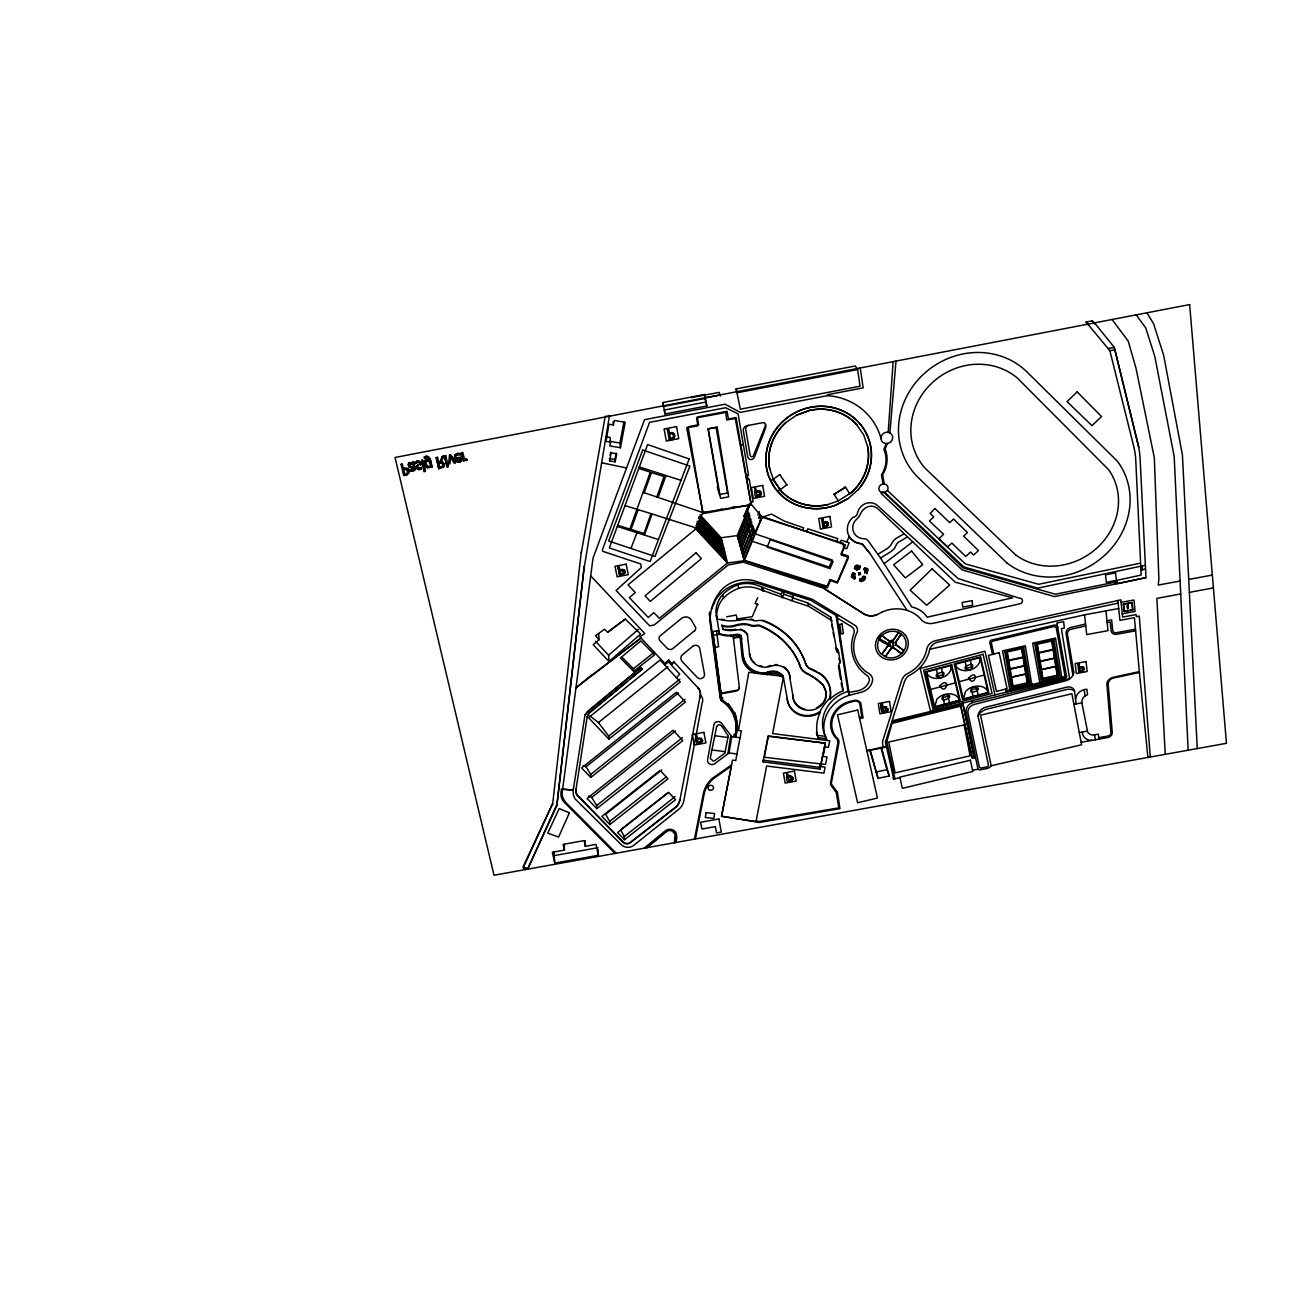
<?xml version="1.0" encoding="UTF-8"?>
<svg xmlns="http://www.w3.org/2000/svg" width="1291" height="1291" viewBox="0 0 1291 1291"><rect width="100%" height="100%" fill="white"/><g stroke="black" fill="none" stroke-linecap="round" stroke-linejoin="round"><path stroke-width="1.5" d="M1084.15 668.544L1082.859 671.046L1078.889 672.337L1083.456 670.965L1084.037 668.028M556.841 805.713L584.258 566.168L556.841 805.713L527.616 869.166L556.857 804.567M598.136 849.591L598.362 855.271L554.775 863.13L554 851.899M525.582 868.327L525.55 869.553L523.145 867.891L552.564 803.744L523.194 866.664L525.582 868.327L527.664 867.939M695.413 838.956L704.095 794.433A30.161 27.224 -9.4 0 1 713.988 778.312L731.416 766.047L721.54 816.267L756.042 821.705L766.596 766.031L823.916 773.131L825.11 767.161L820.979 766.644L821.528 763.917L825.53 764.417L827.047 756.946L823.045 756.445L824.997 746.827L828.451 747.263L829.774 740.808L772.631 733.578L783.427 677.081A12.975 11.926 -13.9 0 0 767.612 672.901L767.161 673.111A5.826 5.39 -13.9 0 1 764.772 673.644L763.094 673.676A21.866 20.236 -14.4 0 1 743.261 655.909L743.083 655.166A21.834 20.22 -14.4 0 0 762.9 672.918L764.562 672.885A5.826 5.374 -13.9 0 0 766.951 672.369L767.403 672.143A12.958 11.909 -13.9 0 1 783.217 676.339L787.349 699.302A21.221 19.413 -15.4 0 0 816.703 714.343L820.205 712.422L820.447 710.728A55.239 49.929 -17.2 0 1 828.693 699.335L829.532 698.447M413.927 470.731L414.411 470.327A2.179 2.082 19.4 0 0 415.137 469.069L415.056 467.6M1076.081 703.918L1074.564 691.072A6.762 5.987 -25.2 0 0 1067.318 687.054L985.856 707.161A9.812 8.763 -22.1 0 0 978.013 715.811L988.357 764.692A1.807 1.598 -20.5 0 1 986.857 766.886L981.16 767.919A1.759 1.565 -20.3 0 1 979.223 766.338L967.814 712.277A8.182 7.326 -21.8 0 1 974.253 704.45L1066.011 680.68A10.021 8.908 -25.8 0 0 1073.87 672.692L1067.383 634.204A4.486 4.002 -27.5 0 1 1071.078 629.266L1085.747 625.893M408.392 464.373L408.424 465.583M407.746 472.248L407.117 469.859M413.846 467.891L413.604 469.359M823.529 701.739A16.831 15.395 -15.5 0 0 825.643 697.108L826.046 691.782L823.368 685.214A60.677 55.4 -13.1 0 0 806.585 673.014A14.814 13.636 -16.8 0 1 799.274 663.719L799.5 664.462A14.83 13.636 -16.8 0 0 806.827 673.773A60.742 55.448 -13.1 0 1 823.626 685.973L826.305 692.541L825.901 697.882A16.848 15.411 -15.5 0 1 807.682 710.276A16.848 15.411 -15.5 0 1 792.9 695.655L792.674 694.881A16.831 15.395 -15.5 0 0 804.826 709.114M888.192 432.307L893.146 361.625M700.448 694.268L699.916 697.882L700.368 695.349M409.102 472.619L409.069 470.876M455.271 462.614L453.964 462.969L450.543 456.836L449.962 463.743L448.623 464.002L449.526 455.061L450.624 454.835C459.515 472.151 454.545 456.385 449.526 455.061M860.242 367.967L863.146 387.865L827.499 394.707L827.628 395.627A63.679 60.29 -28.2 0 1 880.914 438.165L881.14 439.585A5.971 5.6 -32.5 0 0 885.19 443.475L888.224 443.362A5.971 5.6 -32.5 0 0 889.886 432.856L896.002 361.077M426.095 462.84L426.224 461.775M552.548 804.906L581.305 551.806L581.337 552.677L605.189 416.315L609.594 416.186M827.628 395.627L740.324 412.378L725.026 404.212L644.532 419.672L593.021 558.164L562.021 793.836A18.332 16.654 -1.5 0 0 562.586 796.595L562.876 797.483A18.332 16.654 -1.5 0 0 567.152 803.809L616.21 853.222M675.79 842.49C677.339 838.004 677.743 830.871 671.836 829.548A7.052 6.342 -5.8 0 0 664.655 831.323L644.177 848.171M674.37 842.733L675.161 834.051L671.836 830.791A5.519 4.954 -5.8 0 0 665.882 832.082L647.065 847.654M675.048 842.62L676.081 834.696L672.95 830.629A6.277 5.632 -5.8 0 0 667.415 830.468L645.839 847.88M699.851 697.479L679.808 800.436A13.83 12.539 -6 0 1 675.064 808.005L630.476 842.684A5.116 4.599 -3.7 0 1 623.15 842.394L577.19 795.337A9.731 8.843 -1.8 0 1 575.964 789.656L587.211 716.828L589.019 712.906L627.039 681.583M587.211 716.828L589.035 713.31L642.256 669.061L640.82 667.544L587.615 711.373L585.001 715.101L573.204 790.237M727.85 753.799L730.851 735.467M465.648 460.322C468.601 460.968 466.519 457.821 464.534 458.757M584.29 567.072L609.513 415.476M729.028 752.895L731.755 736.645L721.621 723.412A4.147 3.792 -9.8 0 0 713.907 724.816L707.565 759.947A4.599 4.196 -8.9 0 0 708.339 762.9L708.888 763.481A4.599 4.196 -8.9 0 0 714.391 763.982L729.028 752.895L736.935 754.025L741.373 730.851L738.42 730.48L748.812 672.272L783.217 676.339M464.227 459.725L465.631 460.451M791.754 778.634L791.609 779.635M454.561 456.578L454.722 455.658M461.436 452.77L462.662 452.528L461.403 452.883L463.275 461.194L464.534 460.839L464.244 459.596M625.054 572.268L622.762 574.931M624.973 573.107L624.989 571.574M459.564 453.399L457.466 453.431M458.547 454.61L460.484 455.174L460.161 453.544M460.096 458.434L456.207 459.176L456.594 460.064M736.935 754.025L735.757 760.528L732.465 760.141L721.54 816.267L756.042 821.705A6.132 5.503 -10.3 0 0 760.141 822.319L839.973 808.634L837.391 792.061L832.453 785.525A4.357 3.921 -14.4 0 1 831.452 782.653L838.843 743.164A6.988 6.326 -15.2 0 0 837.633 738.323L836.31 737.339A24.206 21.931 -16.8 0 1 851.479 701.884L854.109 701.191A5.116 4.648 -17.3 0 1 859.709 703.208L861.823 716.779L859.322 717.231M461.226 457.885L461.081 457.014L455.981 457.998M610.546 442.135L609.836 445.944L620.438 447.751L625.247 422.318L614.371 420.463L613.354 424.965L608.916 424.287L606.044 441.457L610.546 442.135L610.11 437.455L605.657 436.778M610.062 455.32L610.659 452.124M609.675 460.871L611.176 452.834L616.727 453.786L615.194 461.823L609.675 460.871L609.465 458.531L614.968 459.467L615.194 461.823M886.627 709.243C882.334 711.793 885.642 712.18 886.61 708.824M620.438 447.751L619.922 443.023L623.956 421.673M614.968 459.467L616.194 453.06M763.126 761.9L768.097 735.918L825.207 743.18L819.946 769.081L763.126 761.9L762.707 760.141L819.414 767.306L819.946 769.081M829.968 698.899L830.452 696.446A27.014 24.723 -15.2 0 0 817.074 672.321L808.892 668.351A11.506 10.586 -17 0 1 805.632 663.735L804.567 660.508A76.621 70.65 -11.5 0 0 765.515 621.278L762.82 620.277M694.477 839.118L703.288 793.884A31.194 28.16 -9.4 0 1 711.825 778.699L731.626 764.853M408.359 464.486L408.489 463.872A2.292 2.179 19.9 0 1 409.247 462.759M460.209 459.322L459.596 460.758M448.09 465.438L446.67 465.825L446.993 467.261L448.429 466.874L448.09 465.438L446.686 465.712M761.303 494.631L761.351 493.791M416.315 466.987L416.493 466.18M446.428 464.421L444.572 455.997L445.815 455.771L447.67 464.179L446.428 464.421L444.54 456.126L445.815 455.771M819.414 767.306L820.156 763.61M442.184 456.465L443.862 456.143L442.151 456.578L440.053 461.581L438.569 461.871L437.584 457.353L436.261 457.708L438.795 468.762L443.684 467.1A2.792 2.679 17 0 0 444.362 465.293L443.862 463.388A3.292 3.163 17.2 0 0 442.442 461.968M438.795 468.762L436.293 457.595M828.402 524.549L827.16 526.502L823.029 527.809L827.241 526.712L828.37 523.856M440.053 461.581L438.569 461.871M793.045 778.683C791.286 783.056 783.476 783.782 792.916 779.264M437.584 457.353L436.261 457.708M430.403 459.709L432.082 467.181L430.129 458.741M1118.151 603.091L937.895 642.111A10.425 9.457 -22.7 0 0 929.73 649.244L929.488 650.325A37.165 33.969 -21.2 0 1 910.784 674.596L907.589 676.532A17.138 15.508 -20.7 0 0 904.055 682.81L885.432 742.051L886.739 741.809L892.759 720.652L962.989 703.563L974.479 757.882L972.317 758.075L971.833 757.059L960.472 705.096L892.468 722.169M430.758 467.052L427.837 467.923L425.691 465.954M432.098 467.052L430.936 467.277M887.901 710.163L887.934 709.292M420.769 464.712L420.705 462.549M420.963 463.905L420.366 465.26M425.062 469.859L423.626 470.247L423.964 471.683L425.368 471.425L425.062 469.859L423.658 470.118M422.722 460.209C429.532 480.914 418.865 457.272 422.706 460.322M421.512 467.229L420.914 469.343M418.913 462.243L418.349 462.259M408.731 466.245C408.779 469.117 416.815 467.068 411.894 467.907M416.945 462.581C413.701 463.759 415.218 464.486 417.719 462.194M413.733 461.936L412.474 462.291L413.733 461.936L415.137 468.439M412.684 471.102L410.36 471.167L413.959 470.602M412.426 469.763L410.054 469.617L410.36 471.167M405.777 473.668L404.696 473.878M404.47 468.02L403.373 468.23M895.728 644.903L904.007 650.712L895.857 644.451M895.922 645.322L895.567 642.45M402.356 464.227L401.065 464.486L402.356 464.227L403.341 468.343M425.062 461L424.82 463.356M407.778 472.135L407.375 473.039M409.86 464.163L409.941 465.97M840.231 542.462L841.119 540.219L849.107 542.769L846.718 548.772L843.556 547.674L843.265 543.446L762.142 517.223L750.926 503.845M711.502 609.062L716.102 599.04A37.068 34.583 -14.5 0 1 761.98 584.791L811.087 600.476L836.939 615.985L839.053 615.597M409.134 472.506L406.907 474.846M747.005 509.38L743.923 516.448L744.923 516.787L752.233 541.284L829.112 567.088L832.34 560.036L754.412 533.603L747.005 509.38L749.506 504.103L747.053 509.38L747.828 509.655M743.923 516.448L749.571 504.119L746.86 509.8L754.412 533.603M650.987 513.624L644.015 533.457L631.041 529.455L638.157 509.655M656.829 497.019L664.026 476.492L651.471 472.571L644.241 492.726M644.435 535.087L652.084 513.979L694.284 527.357L727.462 562.989L744.245 560.714L827.176 587.857L830.565 580.498L837.407 583.064L848.526 557.486L841.103 554.872L845.411 544.931L761.851 516.352L759.85 521.193M658.071 497.438L665.962 475.637M806.681 531.618L807.843 528.81L837.827 538.67L836.746 541.332M853.884 573.285L853.044 576.351L855.062 577.593M855.449 568.992L856.853 566.668L860.064 567.378M864.583 576.512L863.776 578.707A1.614 1.501 -22.7 0 1 861.888 579.788L860.145 579.223M866.067 572.494L866.777 569.896L864.341 568.75M630.976 548.449L636.947 532.699M851.431 576.819L852.528 573.962L854.932 574.689M856.53 570.541L858.596 569.057M854.464 579.433L854.82 577.739A2.195 2.033 -22.6 0 1 854.497 575.786L854.497 575.786M461.307 460.177L461.048 460.887A2.469 2.388 15.7 0 1 459.757 462.049M864.147 569.864L864.55 568.669M864.647 573.091L865.051 572.026M864.357 577.335L863.55 579.449A1.63 1.517 -22.7 0 1 861.646 580.498M864.405 579.982L865.309 577.626L863.146 576.964L859.532 580.966L861.581 581.579M866.81 573.753L867.794 570.202L864.583 568.75M455.933 456.256L456.772 454.932M824.675 585.485L823.577 588.244L863.614 613.79A14.104 13.007 -22 0 0 877.267 614.597L882.302 611.934M843.588 547.755L841.183 553.694L848.445 556.082L837.262 582.08L829.968 579.481L827.144 586.259L744.407 560.326L744.149 559.39M454.706 455.788L455.013 454.965M802.599 530.311L803.631 527.841L784.186 521.064L771.518 514.076L762.142 517.223L744.245 560.714L737.258 535.571L749.183 506.314M744.923 516.787L749.296 506.056M737.919 537.976L747.812 513.77M738.162 538.847L748.812 512.817L749.587 515.383L738.904 541.51M739.146 542.381L749.845 516.239M739.904 545.076L750.652 518.821M740.146 545.964L750.91 519.692M740.905 548.691L751.717 522.306L741.147 549.595M742.164 553.258L753.073 526.712M757.865 514.996L759.237 511.656M742.938 556.034L753.896 529.391M758.721 517.643L760.092 514.286L761.238 517.82M743.196 556.97L754.17 530.294L752.831 525.921L741.922 552.338M758.995 518.53L760.383 515.174M743.987 559.778L754.993 533.005L755.267 533.893M782.733 590.794L783.847 594.263L782.362 597.862L781.249 594.376L782.733 590.794L791.964 593.892L793.11 597.378L791.754 600.654L758.398 588.809A30.113 28.095 -14.5 0 0 741.212 587.566L738.775 588.309A38.488 35.858 -14.6 0 0 723.476 598.169L722.056 599.782A30.113 28.095 -14.5 0 0 716.666 615.355L716.957 619.099L719.975 619.551A45.379 42.668 -14.9 0 0 739.662 620.051A33.582 31.129 -13.2 0 1 750.7 619.745L752.056 619.954A9.279 8.65 -15.3 0 0 757.769 620.681L758.301 620.568A8.295 7.714 -14.9 0 1 761.674 620.487L765.724 621.988A76.685 70.715 -11.5 0 1 804.809 661.25M886.255 443.571L883.883 449.333A28.967 27.24 -29.6 0 1 881.495 474.927L883.044 483.947A4.664 4.357 -28.8 0 0 881.495 492.468L885.013 492.42L887.611 489.983A4.664 4.357 -28.8 0 0 884.254 483.931L882.608 474.717A30.226 28.434 -29.7 0 0 885.126 449.09L887.433 443.491M700.012 514.77L721.12 537.766L727.462 562.989L659.411 618.292L653.762 612.644L648.292 617.485L629.362 597.652L635.35 592.553L628.023 584.855L695.978 528.842L702.724 512.543L688.071 426.756L698.657 424.723L697.285 417.009L727.075 411.296L728.414 419.01L736.08 417.542L751.201 504.716L703.175 513.608L702.756 511.639M820.205 712.422L818.784 715.747A42.442 38.44 -16.9 0 0 818.575 739.388L817.316 735.321A42.248 38.294 -16.9 0 1 816.428 732.287M443.862 456.143L441.474 461.629L442.41 462.081M759.979 494.146L759.624 495.002M736.983 618.986L752.314 616.646L757.672 603.946M757.801 604.43L755.106 603.43L757.688 597.701M827.047 524.888L825.982 525.921M754.267 534.054L762.142 517.223M791.69 779.006L788.769 780.716L791.286 779.619M879.123 638.803C902.748 649.567 870.957 641.627 881.608 635.446L889.741 641.369L892.92 640.772L898.681 632.283L892.92 640.772M903.829 650.293C900.94 658.83 896.39 645.936 891.145 648.13L885.336 656.667L891.323 648.55L893.485 648.147M887.788 709.889C884.157 715.779 879.3 710.744 881.107 703.724L882.463 703.773L881.107 703.724M425.029 461.129L425.74 460.048M416.46 466.293L418.171 464.76M442.555 466.325L442.506 463.647M413.798 468.988L411.361 469.924M640.82 667.544L587.631 711.777L585.001 715.101M454.981 455.077L455.981 453.899M882.85 652.859L887.788 645.952L881.866 654.247M901.392 634.026L895.454 642.418L901.392 634.026L898.681 632.283M623.553 572.946L620.713 574.317L620.003 570.59L622.52 570.396L623.731 572.01M624.683 573.414L619.68 575.544L617.921 566.539L619.147 566.313L619.825 569.815L623.811 570.009M759.818 494.501L756.897 495.663L758.914 495.195M760.964 494.969L755.88 497.132L760.56 495.454M676.5 677.84L679.663 674.063L668.448 661.88L664.655 664.93M421.027 467.713L420.543 468.117M781.249 594.376L757.414 585.356A29.951 27.966 -14.6 0 0 740.308 584.129L737.887 584.855A38.294 35.696 -14.7 0 0 722.653 594.683L721.249 596.281A29.951 27.966 -14.6 0 0 715.892 611.789L719.377 633.574A27.692 25.901 -13.6 0 0 735.773 634.462A6.148 5.713 -13.1 0 1 741.018 635.511L741.518 638.303M887.514 710.405L882.398 712.261M418.074 466.454L417.703 467.697M425.32 460.58L426.224 459.741M459.886 460.387L457.208 460.597M409.828 464.276L412.975 464.211L413.491 466.632L412.345 466.713M838.698 652.617L837.036 651.826L835.68 648.114L837.326 648.905L838.698 652.617L840.28 662.59L838.892 663.881L843.152 690.669A42.442 38.44 -16.9 0 0 829.935 699.093L830.178 695.688A26.982 24.707 -15.2 0 0 819.252 672.918M847.784 498.923L858.079 489.676A53.399 50.559 -28.1 0 0 859.822 423.658A53.399 50.559 -28.1 0 0 793.029 413.814A53.399 50.559 -28.1 0 0 768.79 476.54L774.971 488.127L784.089 497.632A53.399 50.559 -28.1 0 0 835.455 505.168L847.735 498.81L835.503 505.281A53.415 50.559 -28.1 0 1 765.886 458.547A53.415 50.559 -28.1 0 1 838.069 409.102A53.415 50.559 -28.1 0 1 858.128 489.789M609.013 661.492L593.198 644.725L599.024 639.787L595.554 635.705L604.527 629.201L607.658 632.3L625.28 619.099L640.643 634.042L609.013 661.492L608.61 655.215L638.48 629.266M630.089 679.082L642.256 669.061M590.697 575.834L644.774 633.542L639.852 636.818L664.833 663.429L668.722 659.798M674.047 661.993L672.256 663.897L674.047 661.993L697.818 687.683A11.393 10.522 -8.7 0 1 700.045 691.443M589.874 715.876L598.459 722.557L667.883 666.737M608.868 739.13L588.535 717.651L660.072 660.008L680.292 681.955L608.868 739.13L608.69 736.177L679.873 679.179M591.681 674.886L575.915 687.877L641.143 637.867L591.698 675.274M583.064 765.547L586.049 766.773L678.501 692.928M590.794 777.456L581.644 767.919L676.355 692.234L685.424 702.062L590.794 777.456L590.681 774.439L684.988 699.27M588.551 796.095L591.73 797.467L675.58 730.948M596.829 808.634L587.05 798.484L673.063 730.206L682.794 740.631L596.829 808.634L596.716 805.519L682.358 737.71M633.671 671.368L620.406 658.007L640.852 640.836L654.602 654.811L633.671 671.368L633.429 668.738L654.279 652.245M661.815 769.904L605.592 814.266L609.691 821.415L609.852 824.578L668.012 778.796L660.121 770.404L601.929 816.348L609.852 824.578M609.691 821.415L666.075 776.988M668.189 792.496L620.632 829.839L624.279 836.52L624.489 839.715L675.564 799.71L668.657 792.4L617.566 832.517L624.489 839.715M624.279 836.52L675.177 796.628M575.964 789.656L575.947 789.204A9.731 8.843 -1.8 0 0 577.174 794.901L623.117 841.942A5.116 4.599 -3.7 0 0 630.444 842.216L674.999 807.553A13.83 12.523 -6 0 0 679.76 800L679.808 800.436M884.125 563.667L912.753 541.833L955.243 582.193L1012.596 597.83L927.116 617.195A25.239 23.093 -22.3 0 0 911.833 607.06L880.527 558.035L868.085 540.687A5.422 5.051 -24.6 0 0 863.179 538.718A12.281 11.441 -25.6 0 1 853.093 525.017A11.506 10.731 -25.6 0 1 853.69 523.275L854.561 521.645A11.506 10.731 -25.6 0 1 856.611 519.272A15.363 14.395 -25.9 0 0 860.258 514.447A12.426 11.587 -26.5 0 1 866.939 507.137A9.731 9.085 -26.6 0 1 877.767 508.67L912.753 541.833M625.28 619.099L607.658 632.3M415.105 462.307L416.703 461.21M1075.548 699.222A10.812 9.537 -25.4 0 1 1084.166 689.62L1086.925 689.233L1087.538 694.752A7.601 6.697 -25.4 0 0 1081.874 702.869L1087.474 731.077L1079.276 732.562M827.934 504.636A50.43 47.751 -28.1 0 1 781.152 491.064L773.971 480.946L769.743 469.117A50.43 47.735 -28.1 0 1 785.816 422.56L796.741 415.056L809.183 410.473A50.43 47.735 -28.1 0 1 856.562 424.497L863.727 434.922L867.713 446.783A50.43 47.751 -28.1 0 1 851.027 492.904L849.752 493.775L845.234 486.804M786.848 484.722L780.2 489.709L773.325 479.171L771.017 480.688M781.12 490.951A50.43 47.735 -28.1 0 0 827.886 504.539L838.295 500.892L850.979 492.807A50.43 47.735 -28.1 0 0 867.665 446.686M779.861 474.523L773.325 479.171M419.22 464.195L418.139 464.873M623.295 573.252L620.713 574.317M880.527 558.035L889.031 552.822A22.496 20.914 -25.7 0 0 894.841 547.836L896.067 545.157A7.504 6.939 -26.1 0 1 900.456 541.107L907.347 537.024M877.59 554.452L886.304 549.159A15.67 14.556 -25.7 0 0 890.774 545.189L892.678 542.01A11.183 10.36 -26.1 0 1 897.519 537.589L903.797 533.877M889.564 640.949L892.743 640.368M777.747 491.032L780.151 489.612M409.634 462.533L409.215 462.872A2.292 2.179 19.9 0 0 408.456 463.985M819.946 711.631L816.461 713.552A21.205 19.397 -15.4 0 1 787.139 698.528L787.365 698.479M420.576 467.988L418.849 468.617M743.261 655.909L741.195 636.237A6.148 5.713 -13.1 0 0 735.935 635.172A27.708 25.917 -13.6 0 1 719.539 634.284L718.748 630.637L712.567 631.525L721.136 695.897L720.007 696.495L720.798 700.416A36.277 33.259 -8.7 0 1 734.418 737.048L733.853 734.337M456.756 455.045L457.74 454.545M970.396 669.851C980.466 658.168 954.114 669.254 970.396 669.851A13.927 12.587 -23.5 0 0 977.949 665.043L979.498 662.622L980.111 657.571L955.162 664.236L963.328 699.012L988.131 692.428L980.111 657.571M972.978 686.877C962.957 698.463 989.18 687.457 972.978 686.877A13.798 12.377 -22.3 0 0 965.458 691.637L963.328 699.012M877.412 614.516L877.218 614.5A14.104 13.007 -22 0 1 863.582 613.709L823.545 588.163L743.245 562.15L728.253 564.958L654.198 624.973L649.663 625.828L616.065 590.455L641.337 567.524L640.626 563.925L602.719 551.289L602.413 549.772L649.551 422.335L725.623 407.73L738.081 413.814L748.506 475.023L746.101 475.475M425.304 458.063L427.563 457.466L429.015 459.499M407.585 474.475L406.116 475.04M941.542 677.678C951.822 666.091 925.308 676.92 941.591 677.662A13.878 12.571 -22.2 0 0 949.143 672.869L950.676 670.449L951.257 665.414L926.373 672.062L934.732 706.726L959.455 700.174L951.257 665.414M944.383 694.606C934.151 706.096 960.536 695.349 944.334 694.623A13.765 12.377 -21 0 0 936.814 699.383L934.732 706.726M796.773 415.153L809.231 410.57A50.43 47.751 -28.1 0 1 856.627 424.594M467.181 460.274L466.18 460.435M410.199 463.921L411.894 463.792M882.269 611.837L887.127 610.207A33.744 30.855 -21.4 0 1 907.057 610.369A33.695 30.806 -21.4 0 1 919.482 617.631L922.226 620.745A13.491 12.329 -24.1 0 0 933.603 623.23L1019.89 603.801A3.131 2.824 -27.4 0 0 1022.456 600.428A3.131 2.824 -27.4 0 0 1019.196 598.136L958.148 578.578L876.654 504.781A12.022 11.232 -26.6 0 0 858.047 511.317L857.159 514.076A4.518 4.228 -25.9 0 1 853.109 517.271A16.121 15.024 -25.5 0 0 848.058 533.877A16.121 15.024 -25.5 0 0 862.033 543.721L869.811 553.258L907.024 610.304M420.947 469.23L418.574 469.795L416.864 468.617M428.983 466.697L430.532 465.809L428.967 461M799.5 664.462L798.839 662.622A76.831 70.811 -11.1 0 0 760.689 625.828A5.212 4.841 -14.7 0 0 756.687 625.215A11.797 11.006 -15 0 1 748.441 624.279A25.513 23.674 -13.2 0 0 735.015 625.231L734.547 625.393A21.398 20.027 -13.6 0 1 722.895 625.602L721.701 625.231L723.283 629.572A24.707 23.109 -13.7 0 0 735.902 629.976A10.586 9.844 -13.1 0 1 747.537 635.156L747.36 634.43A10.586 9.844 -13.1 0 0 743.584 630.444M799.081 663.38A76.895 70.86 -11.1 0 0 760.899 626.538A5.212 4.841 -14.7 0 0 756.881 625.925A11.813 11.022 -15 0 1 748.619 624.989A25.53 23.69 -13.2 0 0 735.192 625.957L734.708 626.103A21.431 20.043 -13.6 0 1 723.057 626.313L721.701 625.231M426.208 459.87L428.596 459.886M426.934 461.048L428.935 461.113M420.027 468.294L417.735 467.584M426.546 457.482L424.465 458.595L424.094 457.03L426.966 456.175M405.745 473.797L406.762 473.377M442.006 466.632L439.795 467.261L438.843 463.082L441.893 463.098M425.062 456.691L426.127 456.369M457.192 454.819L458.563 454.497M459.273 460.839L457.95 460.968M455.868 460.806L457.692 462.194L459.774 461.92A2.469 2.388 15.7 0 0 461.065 460.774M456.643 453.674L457.482 453.319M416.67 461.323L419.188 461.242M825.03 526.179L826.708 525.744L827.079 524.065M959.261 681.68L984.129 675.064M930.569 689.459L955.372 682.858M994.958 694.865L930.585 711.454L920.176 668.48L984.968 651.164L994.958 694.865L1064.365 678.63A2.743 2.437 -25.7 0 0 1066.576 676.468L1056.877 622.988L1063.639 621.729L1064.365 628.072L1061.38 628.62L1069.416 677.485A2.179 1.936 -25.7 0 1 1067.754 678.985L972.543 702.562A9.263 8.295 -21.8 0 0 966.201 712.648L978.029 769.242A2.485 2.195 -20.2 0 0 980.095 769.775L986.711 768.581A6.31 5.6 -20.5 0 0 991.165 765.773L1081.616 744.794L1071.901 693.767L980.547 715.149L991.165 765.773M1087.264 731.222A6.923 6.084 -24.6 0 0 1094.526 734.869L1098.383 734.095L1098.931 739.114M1010.934 688.926L1012.596 688.506M892.856 723.154L960.956 706.064L972.317 758.075M899.908 777.602L893.711 779.119L893.356 777.715L893.485 778.521L894.986 778.812L886.739 741.809M933.28 709.711L939.122 708.291M1066.511 676.032A2.017 1.791 -25.7 0 1 1064.768 677.694L1006.06 691.75L1005.947 690.782L1063.284 677.017A1.904 1.694 -25.7 0 0 1064.801 674.773L1056.538 629.395A2.921 2.614 -27.2 0 0 1053.246 626.684L993.602 640.981A2.033 1.824 -24.9 0 0 991.423 643.37L993.812 654.053M1085.553 624.053L1070.836 627.442A5.471 4.89 -27.5 0 0 1066.124 633.558L1072.918 675.354M1031.719 684.198L1009.74 689.152L1002.526 650.858L1025.296 645.758L1031.719 684.198L1031.541 683.1M929.73 649.244L1084.537 614.823L1118.7 608.529M1150.297 757.026L1139.275 616.097L1136.338 616.646L1136.128 614.581L1122.621 617.066L1120.862 599.863L935.846 640.562A11.651 10.57 -22.7 0 0 927.196 647.437L926.664 649.825A35.293 32.243 -21.1 0 1 908.202 673.256L904.991 675.128A15.944 14.443 -20.6 0 0 901.473 681.083L882.415 741.954L883.222 747.166M1145.988 577.642L1117.328 583.742L1116.973 580.353L1141.179 575.044L1135.773 460.564A79.752 72.474 -34.6 0 0 1134.143 448.106L1109.873 350.716L1086.07 322.072L1092.089 320.91L1094.558 322.879L1114.278 347.376L1138.727 447.235A120.224 109.88 -33.6 0 1 1140.227 461.016L1145.988 577.642L1054.408 596.587L962.118 569.864L881.107 493.388L883.173 491.613L963.038 567.911L1055.376 594.231L1117.118 581.741M866.89 750.926L886.546 746.989L886.207 745.924M875.766 772.083L886.901 769.71L889.241 775.956L878.041 778.344L869.65 749.781M1139.856 563.279L1038.658 584.274L965.378 563.909L887.337 490.402M866.81 750.587L886.433 746.505M665.059 413.959L662.864 402.518L704.434 394.513L706.887 405.923L665.059 413.959L664.252 410.038L705.774 402.05L706.887 405.923M736.177 388.898L855.336 365.966L857.611 369.581L860.048 386.203L740.34 409.199L736.177 388.898L736.79 392.545M705.548 398.338L663.655 406.407L662.864 402.518M737.532 392.69L857.611 369.581M405.261 469.198L403.631 469.601L404.664 474.007M424.642 468.488L423.383 468.843L421.495 460.435M406.149 474.91L403.663 475.508L401.098 464.357M667.318 429.354L668.738 429.29L669.416 433.05C676.984 429.984 676.29 441.796 669.158 439.408M1108.259 348.522L1114.278 347.376L1138.727 447.235M669.593 433.986C673.741 431.823 675.532 439.134 670.336 437.988M1109.873 350.716L1114.52 349.829M740.792 445.072L743.326 444.588M746.827 479.671L749.216 479.219L753.073 501.844L750.781 502.28M754.283 487.901C756.252 486.207 753.218 494.292 755.88 497.132M760.221 491.435L756.106 491.032L759.624 491.129M756.962 495.873L756.284 492.049L759.318 492.258M823.029 527.809L821.544 518.804L822.787 518.579L823.384 522.064L824.433 521.871M822.867 518.788L821.544 518.804M822.787 518.579L823.303 521.854L826.756 521.967M823.464 522.855L824.094 526.583L823.464 522.855L826.934 523.565M823.545 523.065L826.724 523.291M824.013 526.373L825.127 526.389M617.937 566.765L619.147 566.313M619.68 575.544L621.988 574.882M858.45 572.752L860.306 572.671L860.597 574.592L858.741 574.673M691.218 397.58L719.232 392.399L720.41 396.047M705.047 397.822L718.49 395.336M702.966 512.737L708.469 511.72M718.199 509.913L722.089 509.187M731.803 507.395L735.692 506.669M726.655 616.808L736.306 615.016L737.113 619.486M733.385 637.464L737.855 636.641A3.518 3.276 -13.1 0 1 741.647 638.819L741.696 639.029M733.482 638.157L737.984 637.318A2.033 1.888 -13.2 0 1 740.324 639.239L742.051 656.635A21.414 19.817 -14.2 0 0 758.285 673.595M1144.794 565.361L1037.786 588.163L963.764 566.91L884.819 492.468M1140.711 570.283L1144.891 569.121M1180.103 581.031L1158.237 585.065L1158.882 578.917L1154.315 457.708L1136.032 368.371L1128.237 341.114L1112.051 319.522M1188.721 579.433L1212.33 575.076M890.29 646.533L893.792 645.887L893.211 641.966L889.709 642.611L890.29 646.533L888.66 642.837M1123.428 603.962L1132.11 602.639L1132.836 609.901L1124.364 611.45L1123.428 603.962L1124.364 611.45M1123.638 604.204L1132.11 602.639M1180.716 593.957L1156.849 598.362L1165.24 754.331M1189.366 592.359L1213.411 587.921M1124.171 611.208L1132.836 609.901M1122.282 613.822L1135.112 611.45L1133.966 600.025L1121.104 602.332M1106.984 620.777L1111.648 619.922L1112.729 630.331A3.34 2.953 -28.6 0 0 1116.053 632.768L1135.467 629.201M721.04 693.138L736.725 690.249A3.115 2.872 -11.7 0 0 739.323 687.232L733.304 637.254A2.437 2.275 -12.7 0 0 730.964 635.898L730.803 635.188M1107.178 622.585L1110.212 622.036L1111.131 630.702A5.067 4.502 -28.6 0 0 1115.989 634.414L1135.612 630.815M1078.889 672.337L1077.791 663.784L1079.163 663.816L1079.502 666.914L1083.327 667.092M1079.163 663.816L1077.791 663.784M1078.986 663.558L1079.341 666.656L1083.698 667.399M1079.437 667.608C1081.051 666.802 1083.552 667.625 1082.988 669.771C1079.115 675.128 1078.937 662.606 1079.986 671.175M1079.615 667.85L1082.859 668.318M886.917 707.145L882.834 706.677L886.336 706.855M1079.809 670.917L1082.391 670.126L1082.891 668.738M883.609 711.341L882.979 707.662L885.997 707.92M859.628 718.603L863.082 717.974L860.742 702.966A6.842 6.213 -17.3 0 0 854.997 700.255L851.882 700.997A24.69 22.383 -16.8 0 0 835.616 737.839L836.713 738.759A8.295 7.52 -15.1 0 1 837.746 743.358L830.662 782.346A6.584 5.922 -14.4 0 0 830.888 785.235L836.245 792.496L838.843 807.843L759.689 821.399A4.325 3.889 -10.3 0 1 756.268 820.511M1073.902 704.305L1081.874 702.869M786.187 773.261C788.139 771.824 785.009 778.796 787.704 781.878M793.077 778.328C791.561 774.422 783.476 774.471 792.932 777.811M788.769 780.716L788.123 777.101L791.561 777.86M1098.77 737.694L1107.662 736.08A3.728 3.276 -24.8 0 0 1110.938 732.836L1106.823 683.326A7.827 6.891 -26.6 0 1 1113.762 677.146L1139.34 671.627L1147.909 757.446M1081.148 742.325L1107.807 737.516A5.051 4.422 -24.8 0 0 1112.277 732.594L1108.162 684.117A6.358 5.6 -26.6 0 1 1113.843 677.969L1139.42 672.466L1134.418 617.679L1119.91 620.342L1117.877 600.412M972.543 770.227L978.029 769.242M564.377 844.427L564.409 850.107L552.338 852.286L554.775 863.13M564.409 850.107L563.15 844.395L584.113 840.602L585.356 846.315L596.022 844.395L598.362 855.271M554.807 855.481L598.056 847.687M969.46 670.126C964.199 671.546 956.889 670.126 955.162 664.236M940.687 677.936C935.426 679.356 928.132 677.936 926.373 672.062M973.914 686.586C979.143 685.182 986.421 686.554 988.131 692.428M945.238 694.348C950.45 692.944 957.728 694.332 959.455 700.174M712.567 631.525L713.326 635.172L719.539 634.284M404.519 469.424L406.778 469.569L407.762 471.764M721.12 537.766L737.258 535.571M417.364 461.129L418.655 461.097M404.438 468.133L406.955 468.326M426.788 459.677L428.031 459.693M971.833 757.059L973.979 756.849L974.479 757.882M459.144 462.113L456.417 461.371M427.353 460.919L428.386 460.952M439.989 462.872L441.022 462.791M410.038 462.517L412.2 462.888M758.462 491.984L756.284 492.049M883.044 483.947L884.254 483.931M411.216 466.713L412.378 466.6M825.256 521.548L827.337 522.258M426.934 456.288L428.854 456.885M817.316 735.321L825.53 736.354L826.821 740.437A35.196 31.888 -16.9 0 1 849.446 695.236L836.939 615.985M818.042 737.661L826.272 738.71M740.146 737.79L731.755 736.645M714.891 735.725L727.946 737.516M711.986 749.926L725.155 751.733M750.507 619.035L751.878 619.244A9.263 8.65 -15.3 0 0 753.428 619.809M428.547 466.616L426.724 465.212M609.4 441.232L619.922 443.023M885.626 707.742L882.979 707.662M626.571 467.971L601.59 462.759M405.826 469.327L406.746 469.682M411.248 466.584L410.312 466.229M857.321 567.798L859.548 569.266M617.695 525.324L629.863 529.084L650.293 472.167L638.609 468.294M624.941 505.556L652.084 513.979M681.099 480.397L639.126 466.874M617.292 526.438L658.491 539.557M723.121 628.862L722.46 629.314M783.847 594.263L793.11 597.378M792.48 597.798L807.537 602.832L830.742 617.163L837.036 651.826M791.754 600.654L808.763 606.35L832.098 620.745M643.063 492.323L702.724 512.543L751.201 504.716L735.289 418.558L726.752 419.93L725.703 412.474L696.543 417.848L697.898 425.804L686.683 427.87L703.175 513.608M889.886 432.856L886.965 432.195A5.971 5.6 -32.5 0 0 880.962 438.117L881.027 438.73M883.657 655.634L885.142 656.248M622.94 570.8L620.003 570.59M758.85 491.855L759.818 492.775M810.296 668.399L816.832 671.578M412.216 462.775L412.507 462.162M406.988 468.213L408.085 469.149M464.518 458.886L462.662 452.528M427.966 457.611L428.725 458.595M893.307 647.727L901.408 653.246M427.224 467.681L425.013 464.179M889.741 641.369L881.608 635.446M417.574 469.44L416.428 467.632M419.72 461.371L420.85 463.179M791.351 777.602L788.123 777.101M624.231 570.332L622.536 569.315L619.825 569.815M885.9 707.646L886.723 709.098M760.157 491.225L760.98 492.21M827.257 522.048L828.064 523.016M441.909 462.985L442.845 464.744M407.649 468.601L408.827 470.311M621.52 656.764L633.429 668.738M614.984 853.432L566.007 804.019A14.927 13.556 -1.2 0 1 561.569 797.773L561.262 796.725A14.927 13.556 -1.2 0 1 561.004 792.432L561.391 789.043L573.188 790.157L562.553 789.156M640.852 667.931L642.305 669.448M595.538 641.337L608.61 655.215M668.77 660.185L672.256 663.897M697.382 522.322L724.654 551.838M696.656 523.533L725.348 554.597M699.012 520.66L723.525 547.303M699.206 521.532L723.751 548.207M697.172 521.306L724.429 550.934M696.817 524.275L725.574 555.501M696.075 525.502L726.284 558.293M696.269 526.405L726.51 559.229M727.22 562.053L695.784 527.938L695.978 528.842M700.432 517.013L721.717 540.187M699.27 516.384L721.943 541.058M698.479 517.481L722.621 543.721M698.673 518.337L721.814 543.495M624.215 570.106L624.844 571.251M623.214 570.816L623.763 572.446M869.844 553.339L862.033 543.721A16.121 15.024 -25.5 0 1 849.268 536.507L846.718 541.978M1092.089 320.91L1094.542 323.96M1086.07 322.072L1088.523 325.122M760.56 491.581L761.238 492.726M759.528 492.291L760.076 493.501M827.644 522.387L828.322 523.517M598.459 722.557L608.69 736.177M1136.241 314.859L1145.779 328.027L1154.816 356.526L1174.181 456.514L1188.14 750.2M779.99 474.894L786.994 485.093M455.4 460.112L455.836 460.919M838.295 500.892L833.873 494.082M895.276 641.998L896.035 643.838M409.086 466.971L408.456 465.454M591.73 797.467L596.716 805.519M1146.908 312.809L1153.557 323.621L1163.643 355.235L1182.427 455.061L1197.257 748.554M586.049 766.773L590.681 774.439M624.57 570.541L625.022 571.8M962.989 703.563L962.505 702.594L973.979 756.849M960.472 705.096L960.956 706.064M454.593 457.353L455.384 460.225M891.323 640.352L893.792 645.887M429.79 457.918L430.113 458.854M419.333 462.549L419.575 463.679M885.432 742.051L893.582 778.312M839.86 639.642L841.248 643.321M838.908 658.83L840.28 662.59M847.59 688.539L848.994 692.428L857.563 690.863A14.427 13.184 -18.3 0 0 869.408 680.373A8.279 7.552 -18.4 0 0 867.471 675.726L866.229 674.919A41.554 37.988 -21.2 0 1 853.9 633.413A6.39 5.874 -19.7 0 0 851.834 626.861L837.262 618.082L835.89 614.516L848.026 691.347L849.446 695.236L861.307 692.25A14.556 13.297 -18.4 0 0 872.684 679.018A10.393 9.473 -18.5 0 0 869.844 674.192L869.295 673.741A10.393 9.473 -18.5 0 0 867.391 672.627L864.905 670.804A36.874 33.711 -21 0 1 855.723 635.446L857.014 632.558A6.713 6.181 -19.8 0 0 854.384 624.941L812.184 599.218L755.461 581.176A31.484 29.419 -14.6 0 0 720.297 591.246L716.715 596.474A49.429 46.04 -15.2 0 0 710.228 617.889L720.798 700.416M791.48 777.553L791.803 778.521M443.83 463.501L444.233 464.599M842.232 688.087L843.152 690.669M807.537 602.832L808.763 606.35M426.288 463.953L426.692 465.341M826.837 523.355L827.192 524.711M808.892 668.351L808.65 667.608A11.49 10.57 -17 0 1 807.795 666.834M805.632 663.735L805.406 662.993A11.49 10.57 -17 0 0 807.391 666.414M408.86 470.198L409.166 471.86M887.498 644.967L887.966 646.355M783.782 666.818A14.556 13.394 -14.2 0 1 789.818 677.581L790.044 678.34A14.572 13.41 -14.2 0 0 770.84 666.237A16.154 14.959 -14.4 0 1 749.651 654.521L749.474 653.795A16.154 14.943 -14.5 0 0 754.606 662.945M762.497 587.825L763.514 591.278M761.658 587.405L762.658 590.858M454.755 458.337L455.029 459.289M738.5 536.556L743.794 555.517M737.403 535.184L743.358 556.582M870.328 750.297L878.041 778.344M770.84 666.237L770.646 665.494A16.154 14.943 -14.5 0 1 767.855 666.237M881.592 747.892L889.241 775.956M880.817 747.392L886.901 769.71M767.403 672.143L766.951 672.369M717.28 486.933L718.312 490.758M700.335 692.492L699.98 691.04A11.393 10.522 -8.7 0 0 697.753 687.296L697.818 687.683M737.887 584.855L738.775 588.309M720.701 539.073L726.171 560.907M737.855 619.615A45.346 42.635 -14.9 0 0 739.485 619.341L739.662 620.051M735.902 629.976L735.725 629.25A24.674 23.093 -13.7 0 1 724.864 629.298M941.413 668.044L942.995 674.709L937.944 676.064L936.346 669.4M949.53 702.804L947.965 696.22L942.93 697.56L944.496 704.144M965.168 661.573L966.717 668.254L971.784 666.898L970.235 660.217M973.124 696.398L971.59 689.797L976.642 688.458L978.175 695.058M722.653 594.683L723.476 598.169M413.782 467.616L413.878 468.455M429.048 459.37L429.177 460.225M972.139 700.739L972.543 702.562M992.456 654.408L989.842 642.724A2.421 2.179 -24.9 0 1 992.489 639.884L1053.956 625.151A3.34 2.985 -27.2 0 1 1057.474 626.603L1057.765 627.862M716.182 615.533L716.957 619.099M716.521 630.96L718.603 646.759L714.956 647.437L714.197 643.741M734.999 734.482L735.563 737.193A36.083 33.082 -8.8 0 0 721.927 699.819L721.136 695.897M709.63 612.112A49.187 45.847 -15.3 0 0 709.469 614.322L710.228 617.889M709.469 614.322L710.405 622.472M720.249 689.249L721.136 693.832L735.983 691.105A4.002 3.695 -11.7 0 0 739.323 687.232M617.921 566.539L619.664 575.318M1005.608 689.055L1005.947 690.782M669.626 434.179L670.368 438.198M667.35 429.564L669.206 439.602M1094.526 734.869L1095.397 739.759M424.981 464.292L424.804 462.388M704.434 394.513L705.774 402.05M700.416 694.736L700.642 695.268A8.069 7.439 -8.9 0 1 702.594 698.947L702.691 699.77A8.069 7.439 -8.9 0 1 702.11 703.062L683.794 801.001A15.492 14.023 -6.1 0 1 678.63 809.409L633.139 845.831A8.989 8.069 -3.8 0 1 621.891 845.266L575.06 798.871A17.541 15.928 -2 0 1 573.139 790.963L573.301 788.882M787.413 773.051L788.026 776.44M747.344 475.233L748.07 479.429M755.542 487.659L756.187 491.225M789.818 677.581L792.9 695.655M461.242 457.772L461.387 458.821M455.868 457.304L455.965 458.111M837.326 648.905L837.956 652.875M830.742 617.163L831.356 621.036M831.985 624.892L832.598 628.765M833.211 632.638L833.825 636.511M838.44 665.833L840.554 679.179M841.167 682.987L841.78 686.796M882.35 703.498L882.947 706.952M881.22 703.998L882.511 712.535M858.563 572.994L858.854 574.915M700.255 692.089L700.48 693.574M426.111 462.727L426.272 464.082M1084.166 689.62L1085.037 695.994M713.326 635.172L721.927 699.819M709.647 618.889L720.007 696.495A36.1 33.13 -8.8 0 1 722.96 698.592M1084.537 614.823L1086.699 634.575L1108.017 630.654L1105.935 610.885M747.36 634.43L749.651 654.521M416.348 466.858L416.412 467.762M1114.811 582.176L1115.021 584.242M613.047 421.931L613.354 424.965M460.112 458.321L460.193 459.435M1131.9 602.397L1132.627 609.642M1142.099 565.861L1142.503 569.96M761.319 493.081L761.432 494.001M792.997 778.021L793.11 778.973M598.701 633.671L599.024 639.787M887.901 708.614L888.047 709.566M700.416 693.17L700.529 694.655M585.21 840.667L585.356 846.315M461.403 458.708L461.403 459.612M454.593 456.465L454.577 457.466M887.498 643.951L887.675 645.387M769.775 469.23A50.43 47.751 -28.1 0 1 785.864 422.657M766.612 674.757A13.426 12.345 -13.8 0 1 781.668 676.839M1091.863 740.389A10.296 9.037 -24.5 0 1 1082.358 731.997M748.522 425.385A3.421 3.292 -26.2 0 0 745.73 429.338L750.152 455.4A1.775 1.694 -23.9 0 0 753.637 455.239L765.273 425.998A2.437 2.34 -27.6 0 0 762.755 422.673L747.053 425.675A4.551 4.373 -25.9 0 0 743.342 430.871L747.763 456.917A3.453 3.308 -23.8 0 0 754.396 457.24L765.434 428.418A6.068 5.826 -27.2 0 0 765.498 424.465M978.013 715.811A13.443 12.006 -22 0 1 987.131 709.098L1066.495 689.507A9.521 8.44 -25 0 1 1074.564 691.072M739.485 619.341A33.55 31.113 -13.3 0 1 742.244 618.954M724.654 619.745A45.346 42.635 -14.9 0 1 721.411 619.196M822.496 703.127A16.831 15.395 -15.5 0 1 816.977 707.516M775.149 664.607A14.556 13.394 -14.2 0 1 777.456 664.671M762.158 666.285A16.154 14.943 -14.5 0 1 759.431 665.607M740.372 629.217A10.586 9.844 -13.1 0 1 742.567 629.927M825.53 736.354A35.035 31.759 -16.9 0 1 848.026 691.347M728.059 703.563A36.1 33.13 -8.8 0 1 734.918 719.297M734.724 712.309A35.906 32.937 -8.9 0 1 735.725 729.705M415.169 468.956A2.179 2.082 19.4 0 1 414.411 470.327M865.309 570.622L864.841 572.107L867.019 572.801L867.891 568.944L864.76 567.588L864.034 569.557L865.309 570.622M939.767 685.811C946.238 696.882 950.934 674.886 939.767 685.811M968.492 678.033C974.915 689.12 979.724 667.076 968.492 678.033M701.303 740.679L698.124 742.551L697.447 739.033L700.077 738.839L701.303 740.679M706.112 812.62L705.306 817.477L713.778 818.413L714.585 813.54L706.112 812.62M716.634 726.623L710.47 757.172A3.954 3.599 -9.1 0 0 710.631 758.898L713.197 760.915A2.679 2.453 -9 0 0 714.843 760.593L724.896 753.073L728.285 735.757C725.655 733.595 720.394 719.668 716.634 726.623M702.659 740.711L701.416 742.68L697.027 743.794L695.349 734.982L696.64 734.74L697.269 738.032L701.4 738.226L702.659 740.711M768.371 736.354L764.272 757.236L821.044 763.949L825.369 743.132L768.371 736.354M689.168 458.95L650.099 561.537L609.352 547.949L647.614 444.572L689.168 458.95M852.722 572.914L851.64 575.883A1.791 1.662 -22.4 0 0 852.641 577.965L854.69 578.626L855.029 576.867A2.356 2.179 -22.6 0 1 854.707 574.834L855.126 573.688L852.722 572.914M855.126 566.378L854.303 568.621L856.708 569.396L857.708 567.911L859.758 568.185L860.484 566.216L857.272 565.184A1.791 1.662 -23.1 0 0 855.126 566.378M860.387 578.578L859.774 580.24L861.823 580.902A2.13 1.985 -22.7 0 0 864.631 579.272L865.535 576.819L863.356 576.125L862.34 578.449L860.387 578.578M642.708 449.994L608.674 541.01L654.989 556.469L689.91 466.099L642.708 449.994M770.259 539.654L767.193 547.11L830 568.637L833.05 561.488L770.259 539.654M569.396 812.814L558.6 837.052L547.755 833.147L559.181 808.569L569.396 812.814M880.059 637.77L878.38 640.965A14.411 13.184 -21.1 0 0 881.059 653.908L887.159 657.426A14.411 13.184 -21.1 0 0 901.134 654.166L905.314 648.26A14.411 13.184 -21.1 0 0 902.683 635.301L896.583 631.751A14.411 13.184 -21.1 0 0 882.544 635.027L880.059 637.77M935.007 508.589L930.085 513.415L933.732 516.836L929.455 521.031L943.624 534.264L938.993 538.637L947.626 546.964L951.806 543.027L965.749 556.502L970.542 551.999L973.672 555.033L978.465 550.531L963.602 536.12L967.427 532.521L953.549 519.047L949.74 522.645L935.007 508.589M932.07 568.815L910.155 590.181L926.68 605.269L949.708 585.065L932.07 568.815M1077.178 391.883L1067.028 401.566L1091.928 425.643L1101.53 416.573L1077.178 391.883M696.01 552.758L645.048 595.829L650.293 601.38L701.4 558.616L696.01 552.758M692.67 646.307L681.583 655.505A5.971 5.551 -9.2 0 0 682.358 661.718L697.269 677.452A4.18 3.873 -9.8 0 0 704.579 674.483L699.883 649.228A4.373 4.067 -10 0 0 692.67 646.307M694.623 630.67L672.482 648.857A4.163 3.889 -8.3 0 1 667.124 648.243L659.959 640.707A3.792 3.534 -7.9 0 1 659.943 636.043L681.438 618.454A6.503 6.084 -10 0 1 690.717 619.099L695.171 626.603A3.244 3.034 -10.3 0 1 694.623 630.67M911.575 551.047L893.646 564.812L905.346 577.916L922.726 564.619L911.575 551.047M845.411 487.175L834.034 494.437L845.411 487.175M983.097 654.295L923.614 670.19L933.022 709.114L992.069 693.445L983.097 654.295M951.709 664.8L925.437 671.82L934.006 707.339L960.101 700.4L951.709 664.8M980.563 656.958L954.227 663.994L962.602 699.609L988.777 692.654L980.563 656.958M999.121 652.649L988.422 655.473L996.491 691.443L1007.109 688.652L999.121 652.649M857.708 710.018L837.52 714.843L857.611 802.728L877.444 798.048L857.708 710.018M970.38 760.221L899.795 777.15L902.377 788.333L972.801 771.469L970.38 760.221M1053.843 639.755L1034.866 644.08L1040.966 679.695L1059.863 675.403L1053.843 639.755M1023.682 647.437L1004.753 651.761L1011.063 687.28L1029.911 683.004L1023.682 647.437M1039.771 661.718L1038.593 661.993L1041.466 678.695L1042.483 678.469L1039.771 661.718M1054.473 658.362L1040.191 661.621L1041.466 669.496L1055.731 666.253L1054.473 658.362M1055.925 658.039L1054.86 658.281L1057.539 675.177L1058.604 674.951L1055.925 658.039M1009.756 669.351L1008.578 669.626L1011.563 686.279L1012.564 686.054L1009.756 669.351M1024.425 666.011L1010.175 669.254L1011.498 677.113L1025.732 673.87L1024.425 666.011M1025.877 665.672L1024.812 665.914L1027.604 682.778L1028.653 682.536L1025.877 665.672M964.135 724.896L888.708 742.035L895.115 772.873L970.09 755.848L964.135 724.896M1061.67 676.613L1039.626 681.567L1032.639 643.176L1055.473 638.061L1061.67 676.613M1036.947 644.306L1035.592 644.596L1038.513 661.508L1039.691 661.25L1036.947 644.306M1051.729 641.046L1037.367 644.209L1038.722 652.536L1053.053 649.389L1051.729 641.046M1053.182 640.723L1052.1 640.965L1054.812 657.942L1055.877 657.7L1053.182 640.723M1006.835 651.987L1005.479 652.278L1008.497 669.141L1009.675 668.883L1006.835 651.987M1021.584 648.744L1007.254 651.89L1008.658 660.185L1022.956 657.054L1021.584 648.744M1023.037 648.421L1021.956 648.647L1024.764 665.575L1025.829 665.349L1023.037 648.421M1053.133 649.922L1038.803 653.068L1040.11 661.153L1054.424 658.023L1053.133 649.922M1023.037 657.587L1008.739 660.734L1010.111 668.786L1024.376 665.672L1023.037 657.587M1055.796 666.559L1041.514 669.706L1042.902 678.388L1057.168 675.241L1055.796 666.559M1025.796 674.176L1011.547 677.323L1012.999 685.973L1027.216 682.826L1025.796 674.176M1189.64 304.579L395.046 457.466L494.001 875.233L1226.45 743.309L1189.64 304.579M676.532 426.595L664.09 428.983L666.317 441.038L678.727 438.666L676.532 426.595M717.167 427.176L708.243 428.87L720.523 498.391L728.673 496.841L717.167 427.176M762.739 485.432L751.394 487.578L753.25 498.423L764.562 496.277L762.739 485.432M727.575 493.017L719.329 494.582L708.001 428.886L716.085 427.369L727.575 493.017M829.871 516.416L818.752 518.514L820.43 529.068L831.533 526.97L829.871 516.416M626.151 564.167L615.016 566.265L617.114 576.803L628.233 574.705L626.151 564.167M1115.602 572.93L1105.516 574.802L1106.29 582.273L1116.36 580.401L1115.602 572.93M841.942 623.94L839.683 624.36L841.199 633.994L843.459 633.574L841.942 623.94M972.042 600.638L962.166 602.461L962.779 607.06L972.656 605.221L972.042 600.638M1128.124 604.882L1127.172 606.06L1128.124 604.882M1128.286 606.221L1127.333 607.399L1128.286 606.221M1128.431 607.496L1127.479 608.674L1128.431 607.496M1086.054 661.573L1075.177 663.558L1076.307 673.515L1087.151 671.53L1086.054 661.573M703.902 732.368L692.331 734.482L694.332 745.052L705.887 742.938L703.902 732.368M889.531 701.465L878.316 703.514L879.881 713.762L891.08 711.712L889.531 701.465M794.433 771.082L783.395 773.083L785.122 783.072L796.144 781.071L794.433 771.082M718.861 818.978L700.61 822.27L701.917 829.032L715.343 826.611L716.537 832.921L721.314 832.066L718.861 818.978M1015.694 554.952L924.921 468.02A64.744 59.902 -35.6 0 1 931.118 383.798A64.744 59.902 -35.6 0 1 1017.486 378.182L1108.533 469.634A63.905 57.917 -32.7 0 1 1097.189 547.771A63.905 57.917 -32.7 0 1 1015.694 554.952M1006.851 562.892L918.272 477.654A75.959 70.295 -35.6 0 1 922.662 375.019A75.959 70.295 -35.6 0 1 1027.814 372.776L1117.28 461.113A75.879 68.794 -32.7 0 1 1104.854 555.13A75.879 68.794 -32.7 0 1 1006.851 562.892M905.556 635.382L902.748 632.509A16.573 15.137 -21.1 0 0 876.153 641.078A16.573 15.137 -21.1 0 0 894.243 659.588A16.573 15.137 -21.1 0 0 905.556 635.382M709.195 789.85A2.743 2.485 -8.4 0 0 713.503 787.946A2.743 2.485 -8.4 0 0 709.647 785.557A2.743 2.485 -8.4 0 0 709.195 789.85"/></g></svg>
